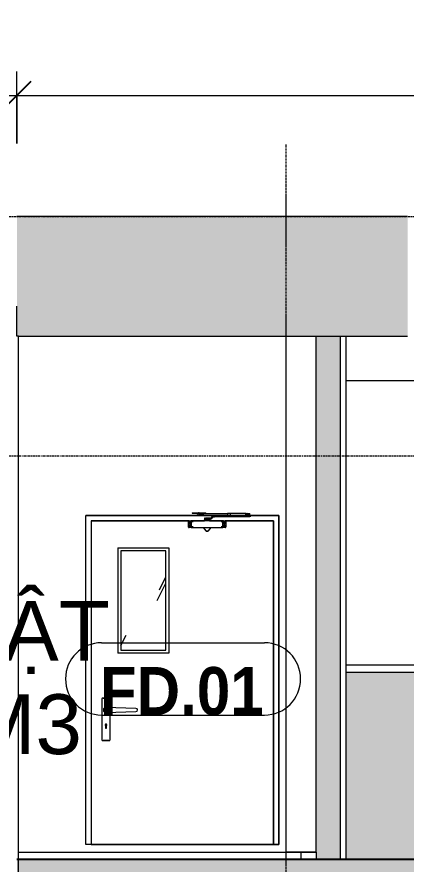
# Model space of a CAD drawing. Header units: millimetres. Extents: x 26124 to 258712, y -8723 to 35400.
# Drawn here: x 116453 to 119053, y 29470 to 35134 of the extents above; entities that cross this region are included whole.
import ezdxf

# ---------------------------------------------------------------- set-up
doc = ezdxf.new("R2010")
doc.units = ezdxf.units.MM
doc.linetypes.add('Centre', pattern=[31.75, 6.35, -4.7625, 15.875, -4.7625])
doc.linetypes.add('Grid Line', pattern=[22.225, 12.7, -3.175, 3.175, -3.175])
for name, color, linetype, lineweight in [('0-1', 7, 'Continuous', 5), ('A-ANNO-DIMS', 211, 'Continuous', 9), ('A-ANNO-DIMS-160', 211, 'Continuous', 9), ('A-AREA-IDEN', 2, 'Continuous', 9), ('A-DOOR', 31, 'Continuous', 9), ('A-DOOR-FRAM', 31, 'Continuous', 9), ('A-DOOR-IDEN', 31, 'Continuous', 9), ('A-FLOR-2', 7, 'Continuous', 9), ('A-FLOR-3', 192, 'Continuous', 25), ('A-FLOR-LEVL-2', 51, 'Centre', 9), ('A-FLOR-PATT-3', 8, 'Continuous', 9), ('A-WALL', 113, 'Continuous', 9), ('A-WALL-PATT-3', 111, 'Continuous', 5), ('A-WALL-PATT-4', 111, 'Continuous', 9), ('I-WALL', 2, 'Continuous', 9), ('I-WALL-3', 2, 'Continuous', 18), ('S-BEAM-3', 7, 'Continuous', 9), ('S-COLS', 52, 'Continuous', 9), ('S-COLS-1', 7, 'Continuous', 9), ('S-GRID-1', 1, 'Grid Line', 9)]:
    doc.layers.add(name, color=color, linetype=linetype, lineweight=lineweight)
doc.styles.add('Arial_1', font='arial.ttf', dxfattribs={"height": 400})
doc.styles.add('Arial_B_1', font='arialbd.ttf', dxfattribs={"width": 0.9, "height": 320})
doc.styles.add('UTM Avo', font='', dxfattribs={"width": 0.9, "height": 400})
doc.styles.get('UTM Avo').set_extended_font_data('UTM Avo')
doc.dimstyles.new('1_Dim_chi_tiet_2_5', dxfattribs={"dimscale": 304.8, "dimtxt": 399.720379, "dimasz": 0.629921, "dimexe": 0.524934, "dimexo": 0.0625, "dimgap": 0.052493, "dimtad": 1, "dimdec": 0, "dimrnd": 5, "dimzin": 0, "dimdsep": 46, "dimtxsty": 'UTM Avo', "dimblk1": 'OBLIQUE', "dimblk2": 'OBLIQUE', "dimsah": 1, "dimcen": 0.09, "dimdle": 0.524934, "dimazin": 0, "dimtfac": 1, "dimtdec": 4, "dimtix": 1, "dimtmove": 0, "dimatfit": 3, "dimfxl": 1.049869, "dimfxlon": 1, "dimtvp": 1, "dimtolj": 1, "dimtzin": 0, "dimarcsym": 2})

# ---------------------------------------------------------------- blocks, each defined once
blk = doc.blocks.new('NCV_TKTC_KET CAU_rvt-1-TKCS_MẶT CẮT 3')
at = {"layer": 'A-FLOR-2'}
for p, q in [((116462.6, 29550), (118452.6, 29550)), ((118452.6, 29550), (118452.6, 29500))]:
    blk.add_line(p, q, dxfattribs=at)
at = {"layer": 'S-BEAM-3'}
for p, q in [((122542.6, 32700), (118652.6, 32700)), ((116462.6, 29550), (118452.6, 29550)), ((118452.6, 29550), (118452.6, 29500))]:
    blk.add_line(p, q, dxfattribs=at)
at = {"layer": 'S-COLS-1'}
for p, q in [((116452.6, 33000), (116452.6, 33200)), ((118652.6, 29500), (118652.6, 33000))]:
    blk.add_line(p, q, dxfattribs=at)
blk = doc.blocks.new('FD_01 - FD_01-1200x2200mm-V53-TKCS_MẶT CẮT 3')
at = {"layer": 'A-DOOR'}
h = blk.add_hatch(dxfattribs=at)
h.set_pattern_fill('FP_9', color=256, style=0, pattern_type=2)
h.set_pattern_definition([(63.435, (82789.9, 14236.3), (-0.002, 1625.6), [567.96, -3066.99]), (63.435, (81164.3, 14236.3), (-0.002, 1625.6), [567.96, -3066.99]), (63.435, (83568.1, 14550.35), (-0.002, 1625.6), [567.96, -3066.99]), (63.435, (81942.5, 14550.35), (-0.002, 1625.6), [567.96, -3066.99]), (63.435, (83450.3, 14439.5), (-0.002, 1625.6), [567.96, -3066.99]), (63.435, (81824.7, 14439.5), (-0.002, 1625.6), [567.96, -3066.99]), (63.435, (83330.26, 15074.4), (-0.002, 1625.6), [276.055, -3358.896]), (63.435, (81704.66, 15074.4), (-0.002, 1625.6), [276.055, -3358.896]), (63.435, (83251.74, 14976.15), (-0.002, 1625.6), [567.96, -3066.99]), (63.435, (81626.14, 14976.15), (-0.002, 1625.6), [567.96, -3066.99]), (63.435, (83265.6, 15046.7), (-0.002, 1625.6), [567.96, -3066.99]), (63.435, (81640, 15046.7), (-0.002, 1625.6), [567.96, -3066.99]), (63.435, (82609.74, 14737.2), (-0.002, 1625.6), [567.96, -3066.99]), (63.435, (80984.14, 14737.2), (-0.002, 1625.6), [567.96, -3066.99]), (63.435, (82623.6, 14820.35), (-0.002, 1625.6), [567.96, -3066.99]), (63.435, (80998, 14820.35), (-0.002, 1625.6), [567.96, -3066.99]), (63.435, (82627.3, 14880.3), (-0.002, 1625.6), [567.96, -3066.99]), (63.435, (81001.7, 14880.3), (-0.002, 1625.6), [567.96, -3066.99])])
h.paths.add_polyline_path([(117447.6, 30900), (117447.6, 31565), (117147.6, 31565), (117147.6, 30900), (117407.6, 30900)])
for p, q in [((117623.7, 31818.5), (117624.2, 31818.5)), ((117623.7, 31818.5), (117623.7, 31815.5)), ((117623.7, 31815.5), (117624.2, 31815.5)), ((117624.2, 31818.5), (117643.4, 31818.5)), ((117624.2, 31815.5), (117643.4, 31815.5)), ((117643.4, 31818.5), (117643.7, 31818.5)), ((117643.4, 31815.5), (117643.7, 31815.5)), ((117643.8, 31818.5), (117649, 31818.5)), ((117643.8, 31815.5), (117649, 31815.5)), ((117649, 31818.5), (117650.1, 31818.5)), ((117649, 31815.5), (117650.1, 31815.5)), ((117650.1, 31818.5), (117666.6, 31818.5)), ((117650.1, 31815.5), (117666.6, 31815.5)), ((117655.7, 31814.5), (117653.7, 31814.5)), ((117653.7, 31814.5), (117655.7, 31814.5)), ((117664.1, 31814.5), (117655.7, 31814.5)), ((117662.2, 31814.5), (117662.2, 31800.5)), ((117662.2, 31800.5), (117663.9, 31800.5)), ((117662.5, 31800.5), (117662.2, 31800.5)), ((117663.5, 31814.5), (117662.5, 31814.5)), ((117662.5, 31814.5), (117674, 31814.5)), ((117674, 31800.5), (117662.5, 31800.5)), ((117662.7, 31820.3), (117662.7, 31818.5)), ((117663.7, 31815.5), (117663.7, 31814.5)), ((117663.7, 31814.5), (117663.8, 31814.5)), ((117668.7, 31818.5), (117666.2, 31818.5)), ((117666.2, 31818.5), (117668.7, 31818.5)), ((117668.7, 31815.5), (117666.2, 31815.5)), ((117666.2, 31815.5), (117668.7, 31815.5)), ((117668.7, 31815.5), (117666.2, 31815.5)), ((117666.2, 31815.5), (117668.7, 31815.5)), ((117666.6, 31818.5), (117670.9, 31818.5)), ((117666.6, 31818.5), (117670.9, 31818.5)), ((117670.9, 31817.5), (117666.6, 31817.5)), ((117666.6, 31815.5), (117670.9, 31815.5)), ((117666.6, 31815.5), (117670.9, 31815.5)), ((117668.7, 31818.5), (117667.2, 31818.5)), ((117667.2, 31818.5), (117668.7, 31818.5)), ((117668.7, 31820.3), (117668.7, 31820.3)), ((117668.7, 31820.3), (117668.7, 31820.3)), ((117668.7, 31818.5), (117671.2, 31818.5)), ((117671.2, 31818.5), (117668.7, 31818.5)), ((117668.7, 31818.5), (117670.3, 31818.5)), ((117670.3, 31818.5), (117668.7, 31818.5)), ((117668.7, 31815.5), (117671.2, 31815.5)), ((117671.2, 31815.5), (117668.7, 31815.5)), ((117668.7, 31815.5), (117671.2, 31815.5)), ((117671.2, 31815.5), (117668.7, 31815.5)), ((117670.9, 31818.5), (117687.4, 31818.5)), ((117670.9, 31815.5), (117687.4, 31815.5)), ((117673.5, 31807.4), (117673.5, 31800.5)), ((117673.5, 31800.5), (117674.2, 31800.5)), ((117673.7, 31814.5), (117673.7, 31815.5)), ((117674, 31814.5), (117679.7, 31814.5)), ((117674, 31814.5), (117674, 31800.5)), ((117679.7, 31800.5), (117674, 31800.5)), ((117860.7, 31812.5), (117674.3, 31812.5)), ((117674.3, 31802.5), (117860.7, 31802.5)), ((117674.7, 31818.5), (117674.7, 31820.3)), ((117675.2, 31800.5), (117675.2, 31814.5)), ((117678.3, 31810.8), (117678.3, 31808.9)), ((117678.3, 31806), (117678.3, 31804.2)), ((117681.7, 31814.5), (117679.7, 31814.5)), ((117680, 31811.5), (117684.7, 31811.5)), ((117683.1, 31811.5), (117680, 31811.5)), ((117680, 31803.5), (117683.1, 31803.5)), ((117684.7, 31803.5), (117680, 31803.5)), ((117683.7, 31814.5), (117681.7, 31814.5)), ((117681.7, 31814.5), (117683.7, 31814.5)), ((117684.3, 31811.5), (117683.1, 31811.5)), ((117683.1, 31803.5), (117684.3, 31803.5)), ((117684.7, 31811.5), (117685.9, 31811.5)), ((117685.9, 31803.5), (117684.7, 31803.5)), ((117685.9, 31811.5), (117692.8, 31811.5)), ((117692.8, 31803.5), (117685.9, 31803.5)), ((117687.4, 31818.5), (117688.5, 31818.5)), ((117687.4, 31815.5), (117688.5, 31815.5)), ((117688.5, 31818.5), (117693.7, 31818.5)), ((117688.5, 31815.5), (117693.7, 31815.5)), ((117692.8, 31803.5), (117692.8, 31811.5)), ((117693.8, 31818.5), (117694.1, 31818.5)), ((117693.8, 31815.5), (117694.1, 31815.5)), ((117694.1, 31818.5), (117713.3, 31818.5)), ((117694.1, 31815.5), (117713.3, 31815.5)), ((117705.9, 31782), (117705.9, 31776)), ((117708.1, 31782), (117705.9, 31782)), ((117705.9, 31782), (117714.4, 31782)), ((117714.4, 31776), (117705.9, 31776)), ((117705.9, 31776), (117708.1, 31776)), ((117713.3, 31818.5), (117713.7, 31818.5)), ((117713.3, 31815.5), (117713.7, 31815.5)), ((117713.3, 31784), (117720.7, 31784)), ((117713.3, 31784), (117713.3, 31782)), ((117713.3, 31776), (117713.3, 31774)), ((117717, 31774), (117713.3, 31774)), ((117713.7, 31815.5), (117713.7, 31818.5)), ((117744.8, 31782), (117714.4, 31782)), ((117714.4, 31782), (117714.4, 31776)), ((117714.4, 31776), (117744.8, 31776)), ((117714.4, 31774), (117714.4, 31772)), ((117714.7, 31774), (117714.4, 31774)), ((117714.4, 31774), (117714.7, 31774)), ((117715.6, 31774), (117714.7, 31774)), ((117714.7, 31774), (117715.6, 31774)), ((117725.7, 31774), (117717, 31774)), ((117717, 31774), (117721, 31774)), ((117720.7, 31774), (117717, 31774)), ((117720.7, 31784), (117730.7, 31784)), ((117720.7, 31784), (117720.7, 31782)), ((117720.7, 31776), (117720.7, 31774)), ((117725.7, 31774), (117720.7, 31774)), ((117721, 31774), (117729.7, 31774)), ((117732.1, 31774), (117725.7, 31774)), ((117730.7, 31774), (117725.7, 31774)), ((117729.7, 31774), (117732.1, 31774)), ((117730.7, 31784), (117733.4, 31784)), ((117730.7, 31784), (117730.7, 31782)), ((117730.7, 31776), (117730.7, 31774)), ((117732.1, 31774), (117730.7, 31774)), ((117732.1, 31774), (117732.4, 31774)), ((117732.4, 31774), (117732.1, 31774)), ((117733.4, 31774), (117732.1, 31774)), ((117732.4, 31772), (117732.4, 31774)), ((117733.4, 31782), (117733.4, 31784)), ((117733.4, 31774), (117733.4, 31776)), ((117755.5, 31792.9), (117749.7, 31784.6)), ((117754.6, 31781.1), (117760.4, 31789.4)), ((117765.3, 31798), (117765.3, 31798)), ((117773.7, 31798), (117765.3, 31798)), ((117765.3, 31792), (117773.7, 31792)), ((117773.7, 31792), (117773.7, 31798)), ((117773.7, 31798), (118009.2, 31798)), ((118009.2, 31792), (117773.7, 31792)), ((117878.1, 31813.5), (117860.7, 31813.5)), ((117860.7, 31801.5), (117878.1, 31801.5)), ((117982.8, 31814.5), (117878.1, 31814.5)), ((117878.1, 31800.5), (117982.8, 31800.5)), ((117983.6, 31814), (117990.5, 31814)), ((117983.6, 31814), (117983.6, 31801)), ((117983.6, 31801.4), (117983.6, 31813.6)), ((117983.6, 31813.6), (117983.6, 31801.4)), ((117990.5, 31801), (117983.6, 31801)), ((117989.9, 31814), (117990.5, 31814)), ((117990.5, 31801), (117989.9, 31801)), ((117990.5, 31814), (117997.6, 31814)), ((117997.6, 31801), (117990.5, 31801)), ((117996.2, 31801), (117996.2, 31798)), ((117997.4, 31801.2), (117997.4, 31798)), ((117997.6, 31814), (118008.2, 31814)), ((117997.6, 31814), (117997.6, 31801)), ((118008.2, 31801), (117997.6, 31801)), ((118006, 31798), (118006, 31801)), ((118007.2, 31798), (118007.2, 31814)), ((118009.2, 31798), (118009.2, 31798)), ((118009.2, 31798), (118009.2, 31792)), ((118009.2, 31792), (118009.2, 31792)), ((118009.7, 31801), (118009.7, 31814)), ((118013.7, 31792), (118013.7, 31798)), ((117602.4, 31765), (116947.6, 31765)), ((116947.6, 31765), (116947.6, 29600)), ((117599.4, 31723), (117599.4, 31762)), ((117602.4, 31765), (117614.6, 31765)), ((117614.6, 31720), (117602.4, 31720)), ((117706.4, 31765), (117614.6, 31765)), ((117614.6, 31765), (117616.6, 31765)), ((117616.6, 31720), (117614.6, 31720)), ((117617, 31765), (117617.4, 31765)), ((117617.4, 31720), (117617, 31720)), ((117829.4, 31765), (117617.4, 31765)), ((117617.4, 31765), (117617.4, 31764.7)), ((117617.4, 31764.7), (117617.4, 31756.1)), ((117629.4, 31759), (117617.4, 31759)), ((117617.4, 31756.1), (117617.4, 31754.3)), ((117617.4, 31754.3), (117617.4, 31730.7)), ((117617.4, 31730.7), (117617.4, 31728.9)), ((117617.4, 31728.9), (117617.4, 31720.3)), ((117617.4, 31726), (117629.4, 31726)), ((117617.4, 31720.3), (117617.4, 31720)), ((117617.4, 31720), (117829.4, 31720)), ((117703.8, 31772), (117703.8, 31765)), ((117706.4, 31772), (117703.8, 31772)), ((117703.8, 31772), (117704.5, 31772)), ((117704.5, 31765), (117703.8, 31765)), ((117703.8, 31765), (117706.4, 31765)), ((117703.9, 31720), (117703.9, 31712.4)), ((117704.5, 31772), (117742.9, 31772)), ((117742.9, 31765), (117704.5, 31765)), ((117704.5, 31720), (117723.4, 31720)), ((117723.4, 31720), (117742.2, 31720)), ((117742.3, 31772), (117740.3, 31772)), ((117832.1, 31765), (117740.3, 31765)), ((117740.3, 31765), (117742.3, 31765)), ((117742.9, 31772), (117742.3, 31772)), ((117742.3, 31765), (117742.9, 31765)), ((117742.9, 31765), (117742.9, 31772)), ((117742.9, 31712.4), (117742.9, 31720)), ((117829.4, 31759), (117817.4, 31759)), ((117817.4, 31726), (117829.4, 31726)), ((117829.4, 31765), (117829.7, 31765)), ((117829.4, 31764.7), (117829.4, 31765)), ((117829.4, 31756.1), (117829.4, 31764.7)), ((117829.4, 31754.3), (117829.4, 31756.1)), ((117829.4, 31730.7), (117829.4, 31754.3)), ((117829.4, 31728.9), (117829.4, 31730.7)), ((117829.4, 31720.3), (117829.4, 31728.9)), ((117829.4, 31720), (117829.4, 31720.3)), ((117829.7, 31720), (117829.4, 31720)), ((117830.2, 31765), (117832.1, 31765)), ((117832.1, 31720), (117830.2, 31720)), ((117832.1, 31765), (117844.4, 31765)), ((117844.4, 31720), (117832.1, 31720)), ((118167.6, 31765), (117844.4, 31765)), ((117847.4, 31762), (117847.4, 31723)), ((118167.6, 29600), (118167.6, 31765)), ((117704.1, 31711.7), (117717.1, 31696.3)), ((117723.4, 31696), (117723.4, 31696)), ((117723.4, 31696), (117723.4, 31696)), ((117729.6, 31696.3), (117742.6, 31711.7)), ((117127.6, 31585), (117467.6, 31585)), ((117127.6, 31585), (117127.6, 30880)), ((117147.6, 31565), (117147.6, 30900)), ((117447.6, 31565), (117147.6, 31565)), ((117447.6, 30900), (117447.6, 31565)), ((117467.6, 31585), (117467.6, 30880)), ((117467.6, 30880), (117127.6, 30880)), ((117147.6, 30900), (117447.6, 30900)), ((117020.1, 30572.5), (117020.1, 30302.5)), ((117067.6, 30580), (117027.6, 30580)), ((117027.6, 30580), (117067.6, 30580)), ((117075.1, 30516.5), (117075.1, 30572.5)), ((117247.9, 30510), (117047.6, 30517.5)), ((117047.6, 30482.5), (117247.9, 30490)), ((117075.1, 30302.5), (117075.1, 30483.5)), ((117044.1, 30395.1), (117044.1, 30381.2)), ((117046.9, 30397), (117046.9, 30403)), ((117048.3, 30403), (117048.3, 30397)), ((117051.1, 30381.2), (117051.1, 30395.1)), ((117027.6, 30295), (117067.5, 30295)), ((117067.5, 30295), (117027.6, 30295)), ((116947.6, 29600), (118167.6, 29600))]:
    blk.add_line(p, q, dxfattribs=at)
at = {"layer": 'A-DOOR', "flags": 128}
for points in [[(117692.8, 31811.5), (117693.8, 31811), (117694.6, 31810.4), (117695.2, 31809.7), (117695.7, 31809), (117696, 31808.3), (117696.1, 31807.5)], [(117696.1, 31807.5), (117696, 31806.7), (117695.7, 31806), (117695.2, 31805.3), (117694.6, 31804.6), (117693.8, 31804), (117692.8, 31803.5)], [(117693.5, 31807.5), (117693.4, 31808.3), (117693.2, 31809), (117692.9, 31809.7)], [(117692.9, 31805.3), (117693.2, 31806), (117693.4, 31806.7), (117693.5, 31807.5)], [(117602.4, 31765), (117601.7, 31764.9), (117601.1, 31764.7), (117600.5, 31764.3), (117600, 31763.9), (117599.7, 31763.3), (117599.4, 31762.7), (117599.4, 31762)], [(117599.4, 31723), (117599.4, 31722.3), (117599.7, 31721.7), (117600, 31721.1), (117600.5, 31720.7), (117601.1, 31720.3), (117601.7, 31720.1), (117602.4, 31720)], [(117847.4, 31762), (117847.3, 31762.7), (117847.1, 31763.3), (117846.7, 31763.9), (117846.2, 31764.3), (117845.7, 31764.7), (117845, 31764.9), (117844.4, 31765)], [(117844.4, 31720), (117845, 31720.1), (117845.7, 31720.3), (117846.2, 31720.7), (117846.7, 31721.1), (117847.1, 31721.7), (117847.3, 31722.3), (117847.4, 31723)], [(117704.1, 31711.7), (117704.1, 31711.7), (117704.1, 31711.8), (117704.1, 31711.8), (117704, 31711.8), (117704, 31711.9), (117704, 31711.9), (117704, 31712), (117704, 31712), (117703.9, 31712), (117703.9, 31712.1), (117703.9, 31712.1), (117703.9, 31712.2), (117703.9, 31712.2), (117703.9, 31712.3), (117703.9, 31712.3), (117703.9, 31712.3), (117703.9, 31712.4), (117703.9, 31712.4)], [(117717.8, 31696), (117717.8, 31696), (117717.7, 31696), (117717.7, 31696), (117717.7, 31696), (117717.6, 31696), (117717.6, 31696), (117717.5, 31696), (117717.5, 31696), (117717.5, 31696.1), (117717.4, 31696.1), (117717.4, 31696.1), (117717.4, 31696.1), (117717.3, 31696.1), (117717.3, 31696.1), (117717.3, 31696.2), (117717.3, 31696.2), (117717.2, 31696.2), (117717.2, 31696.2), (117717.2, 31696.3), (117717.1, 31696.3), (117717.1, 31696.3), (117717.1, 31696.3)], [(117723.4, 31696), (117723.2, 31696), (117722.9, 31696), (117722.7, 31696), (117722.5, 31696), (117722.3, 31696), (117722, 31696), (117721.8, 31696), (117721.6, 31696), (117721.4, 31696), (117721.2, 31696), (117721, 31696), (117720.8, 31696), (117720.6, 31696), (117720.4, 31696), (117720.2, 31696), (117720, 31696), (117719.9, 31696), (117719.7, 31696), (117719.5, 31696), (117719.4, 31696), (117719.2, 31696), (117719.1, 31696), (117718.9, 31696), (117718.8, 31696), (117718.7, 31696), (117718.6, 31696), (117718.5, 31696), (117718.4, 31696), (117718.3, 31696), (117718.2, 31696), (117718.1, 31696), (117718, 31696), (117718, 31696), (117717.9, 31696), (117717.9, 31696), (117717.8, 31696), (117717.8, 31696), (117717.8, 31696), (117717.8, 31696)], [(117717.8, 31696), (117717.8, 31696), (117717.8, 31696), (117717.8, 31696), (117717.9, 31696), (117717.9, 31696), (117718, 31696), (117718, 31696), (117718.1, 31696), (117718.2, 31696), (117718.2, 31696), (117718.3, 31696), (117718.4, 31696), (117718.5, 31696), (117718.7, 31696), (117718.8, 31696), (117718.9, 31696), (117719, 31696), (117719.2, 31696), (117719.3, 31696), (117719.5, 31696), (117719.7, 31696), (117719.8, 31696), (117720, 31696), (117720.2, 31696), (117720.4, 31696), (117720.6, 31696), (117720.7, 31696), (117720.9, 31696), (117721.1, 31696), (117721.4, 31696), (117721.6, 31696), (117721.8, 31696), (117722, 31696), (117722.2, 31696), (117722.4, 31696), (117722.6, 31696), (117722.9, 31696), (117723.1, 31696), (117723.3, 31696), (117723.4, 31696)], [(117723.4, 31696), (117723.6, 31696), (117723.8, 31696), (117724, 31696), (117724.3, 31696), (117724.5, 31696), (117724.7, 31696), (117724.9, 31696), (117725.1, 31696), (117725.3, 31696), (117725.5, 31696), (117725.7, 31696), (117725.9, 31696), (117726.1, 31696), (117726.3, 31696), (117726.5, 31696), (117726.7, 31696), (117726.9, 31696), (117727, 31696), (117727.2, 31696), (117727.4, 31696), (117727.5, 31696), (117727.7, 31696), (117727.8, 31696), (117727.9, 31696), (117728.1, 31696), (117728.2, 31696), (117728.3, 31696), (117728.4, 31696), (117728.5, 31696), (117728.6, 31696), (117728.6, 31696), (117728.7, 31696), (117728.8, 31696), (117728.8, 31696), (117728.9, 31696), (117728.9, 31696), (117728.9, 31696), (117728.9, 31696), (117728.9, 31696)], [(117728.9, 31696), (117728.9, 31696), (117728.9, 31696), (117728.9, 31696), (117728.9, 31696), (117728.8, 31696), (117728.8, 31696), (117728.7, 31696), (117728.7, 31696), (117728.6, 31696), (117728.5, 31696), (117728.4, 31696), (117728.3, 31696), (117728.2, 31696), (117728.1, 31696), (117728, 31696), (117727.8, 31696), (117727.7, 31696), (117727.6, 31696), (117727.4, 31696), (117727.3, 31696), (117727.1, 31696), (117726.9, 31696), (117726.8, 31696), (117726.6, 31696), (117726.4, 31696), (117726.2, 31696), (117726, 31696), (117725.8, 31696), (117725.6, 31696), (117725.4, 31696), (117725.2, 31696), (117725, 31696), (117724.8, 31696), (117724.5, 31696), (117724.3, 31696), (117724.1, 31696), (117723.9, 31696), (117723.7, 31696), (117723.4, 31696), (117723.4, 31696)], [(117729.6, 31696.3), (117729.6, 31696.3), (117729.6, 31696.3), (117729.6, 31696.2), (117729.5, 31696.2), (117729.5, 31696.2), (117729.5, 31696.2), (117729.5, 31696.2), (117729.4, 31696.1), (117729.4, 31696.1), (117729.4, 31696.1), (117729.3, 31696.1), (117729.3, 31696.1), (117729.3, 31696.1), (117729.2, 31696), (117729.2, 31696), (117729.2, 31696), (117729.1, 31696), (117729.1, 31696), (117729, 31696), (117729, 31696), (117729, 31696), (117728.9, 31696)], [(117742.9, 31712.4), (117742.9, 31712.4), (117742.9, 31712.3), (117742.9, 31712.3), (117742.9, 31712.2), (117742.9, 31712.2), (117742.8, 31712.1), (117742.8, 31712.1), (117742.8, 31712.1), (117742.8, 31712), (117742.8, 31712), (117742.8, 31711.9), (117742.7, 31711.9), (117742.7, 31711.9), (117742.7, 31711.8), (117742.7, 31711.8), (117742.7, 31711.7), (117742.6, 31711.7), (117742.6, 31711.7)], [(117027.6, 30580), (117027.3, 30580), (117027, 30580), (117026.7, 30579.9), (117026.4, 30579.9), (117026.1, 30579.9), (117025.8, 30579.8), (117025.5, 30579.7), (117025.2, 30579.6), (117024.9, 30579.5), (117024.6, 30579.4), (117024.4, 30579.3), (117024.1, 30579.2), (117023.8, 30579), (117023.6, 30578.9), (117023.3, 30578.7), (117023.1, 30578.5), (117022.8, 30578.3), (117022.6, 30578.1), (117022.4, 30577.9), (117022.2, 30577.7), (117022, 30577.5), (117021.8, 30577.3), (117021.6, 30577), (117021.4, 30576.8), (117021.3, 30576.6), (117021.1, 30576.3), (117020.9, 30576), (117020.8, 30575.8), (117020.7, 30575.5), (117020.6, 30575.2), (117020.5, 30574.9), (117020.4, 30574.7), (117020.3, 30574.4), (117020.2, 30574.1), (117020.2, 30573.8), (117020.1, 30573.5), (117020.1, 30573.2), (117020.1, 30572.9), (117020.1, 30572.6), (117020.1, 30572.5)], [(117075.1, 30572.5), (117075.1, 30572.8), (117075, 30573.1), (117075, 30573.4), (117075, 30573.7), (117074.9, 30574), (117074.8, 30574.3), (117074.8, 30574.6), (117074.7, 30574.9), (117074.6, 30575.1), (117074.5, 30575.4), (117074.3, 30575.7), (117074.2, 30576), (117074.1, 30576.2), (117073.9, 30576.5), (117073.8, 30576.7), (117073.6, 30577), (117073.4, 30577.2), (117073.2, 30577.4), (117073, 30577.7), (117072.8, 30577.9), (117072.6, 30578.1), (117072.3, 30578.3), (117072.1, 30578.5), (117071.9, 30578.6), (117071.6, 30578.8), (117071.4, 30579), (117071.1, 30579.1), (117070.8, 30579.3), (117070.6, 30579.4), (117070.3, 30579.5), (117070, 30579.6), (117069.7, 30579.7), (117069.4, 30579.8), (117069.1, 30579.8), (117068.8, 30579.9), (117068.5, 30579.9), (117068.2, 30580), (117067.9, 30580), (117067.6, 30580), (117067.6, 30580)], [(117020.1, 30302.5), (117020.1, 30302.2), (117020.1, 30301.9), (117020.1, 30301.6), (117020.2, 30301.3), (117020.2, 30301), (117020.3, 30300.7), (117020.4, 30300.4), (117020.4, 30300.1), (117020.5, 30299.9), (117020.7, 30299.6), (117020.8, 30299.3), (117020.9, 30299), (117021.1, 30298.8), (117021.2, 30298.5), (117021.4, 30298.3), (117021.5, 30298), (117021.7, 30297.8), (117021.9, 30297.6), (117022.1, 30297.3), (117022.3, 30297.1), (117022.6, 30296.9), (117022.8, 30296.7), (117023, 30296.5), (117023.3, 30296.4), (117023.5, 30296.2), (117023.8, 30296), (117024, 30295.9), (117024.3, 30295.7), (117024.6, 30295.6), (117024.8, 30295.5), (117025.1, 30295.4), (117025.4, 30295.3), (117025.7, 30295.2), (117026, 30295.2), (117026.3, 30295.1), (117026.6, 30295.1), (117026.9, 30295), (117027.2, 30295), (117027.5, 30295), (117027.6, 30295)], [(117067.5, 30295), (117067.8, 30295), (117068.1, 30295), (117068.4, 30295.1), (117068.7, 30295.1), (117069, 30295.1), (117069.3, 30295.2), (117069.6, 30295.3), (117069.9, 30295.4), (117070.2, 30295.5), (117070.5, 30295.6), (117070.7, 30295.7), (117071, 30295.8), (117071.3, 30296), (117071.5, 30296.1), (117071.8, 30296.3), (117072, 30296.5), (117072.3, 30296.7), (117072.5, 30296.9), (117072.7, 30297.1), (117072.9, 30297.3), (117073.1, 30297.5), (117073.3, 30297.7), (117073.5, 30298), (117073.7, 30298.2), (117073.9, 30298.5), (117074, 30298.7), (117074.2, 30299), (117074.3, 30299.2), (117074.4, 30299.5), (117074.6, 30299.8), (117074.7, 30300.1), (117074.7, 30300.4), (117074.8, 30300.7), (117074.9, 30300.9), (117075, 30301.2), (117075, 30301.5), (117075, 30301.8), (117075.1, 30302.1), (117075.1, 30302.4), (117075.1, 30302.5)]]:
    blk.add_lwpolyline(points, dxfattribs=at)
at = {"layer": 'A-DOOR'}
for centre, radius, start, end in [((117608.4, 31752), 3.5, 0, 180), ((117608.4, 31752), 3.5, 180, 0), ((117608.4, 31733), 3.5, 0, 180), ((117608.4, 31733), 3.5, 180, 0), ((117838.4, 31752), 3.5, 0, 180), ((117838.4, 31752), 3.5, 180, 0), ((117838.4, 31733), 3.5, 0, 180), ((117838.4, 31733), 3.5, 180, 0), ((117027.6, 30572.5), 7.5, 150, 180), ((117027.6, 30572.5), 7.5, 90, 120), ((117067.6, 30572.5), 7.5, 60, 90), ((117067.6, 30572.5), 7.5, 0, 30), ((117047.6, 30500), 17.5, 90, 180), ((117047.6, 30500), 17.5, 180, 270), ((117247.6, 30500), 10, 0, 87.8544), ((117247.6, 30500), 10, 272.1456, 0), ((117047.6, 30400), 6, 305.6853, 234.3147), ((117047.6, 30381.2), 3.5, 180, 0), ((117047.6, 30403), 0.7, 0, 180), ((117047.6, 30403), 0.7, 0, 180), ((117047.6, 30397), 0.7, 180, 0), ((117047.6, 30397), 0.7, 180, 0), ((117027.6, 30302.5), 7.5, 180, 210), ((117067.5, 30302.5), 7.52, 330, 0), ((117027.6, 30302.5), 7.5, 240, 270), ((117067.5, 30302.5), 7.52, 270, 300)]:
    blk.add_arc(centre, radius, start, end, dxfattribs=at)
for centre, major_axis, ratio, start_param, end_param in [((117674.3, 31807.5), (0, 5), 0.259156, 2.356194, 2.879793), ((117679.3, 31807.5), (0, 2.5), 0.965835, 0.261799, 0.523599), ((117679.3, 31807.5), (0, 2.5), 0.965835, 2.617994, 2.879793), ((117679.8, 31807.5), (0, 2.5), 0.965835, 0.261799, 0.523599), ((117679.8, 31807.5), (0, 2.5), 0.965835, 0.261799, 0.523599), ((117679.8, 31807.5), (0, 2.5), 0.965835, 2.617994, 2.879793), ((117679.8, 31807.5), (0, 2.5), 0.965835, 2.617994, 2.879793), ((117677.5, 31807.5), (0, 5), 0.259156, 4.942493, 5.172597), ((117677.5, 31807.5), (0, 5), 0.259156, 4.252181, 4.482285), ((117681.4, 31807.5), (0, 2.5), 0.965835, 0.785398, 1.047198), ((117681.4, 31807.5), (0, 2.5), 0.965835, 0.785398, 1.047198), ((117681.4, 31807.5), (0, 2.5), 0.965835, 2.094395, 2.356194), ((117681.4, 31807.5), (0, 2.5), 0.965835, 2.094395, 2.356194), ((117681.9, 31807.5), (0, 2.5), 0.965835, 4.712389, 7.853982), ((117681.9, 31807.5), (0, 2.5), 0.965835, 1.570796, 4.712389), ((117679.7, 31807.5), (0, 7), 0.965835, 4.712389, 6.283185), ((117679.7, 31807.5), (0, 7), 0.965835, 3.141593, 4.712389), ((117681.4, 31807.5), (0, 2.5), 0.965835, 4.712389, 6.806784), ((117681.4, 31807.5), (0, 2.5), 0.965835, 4.712389, 6.806784), ((117681.4, 31807.5), (0, 2.5), 0.965835, 2.617994, 4.712389), ((117681.4, 31807.5), (0, 2.5), 0.965835, 2.617994, 4.712389), ((117677.1, 31807.5), (0, 7), 0.965835, 4.712389, 5.759587), ((117679.8, 31807.5), (0, 2.5), 0.965835, 4.712389, 6.021386), ((117679.8, 31807.5), (0, 2.5), 0.965835, 4.712389, 6.021386), ((117679.8, 31807.5), (0, 2.5), 0.965835, 3.403392, 4.712389), ((117677.1, 31807.5), (0, 7), 0.965835, 3.665191, 4.712389), ((117679.8, 31807.5), (0, 2.5), 0.965835, 3.403392, 4.712389), ((117679.3, 31807.5), (0, 2.5), 0.965835, 4.712389, 5.759587), ((117679.3, 31807.5), (0, 2.5), 0.965835, 3.665191, 4.712389), ((117679.1, 31807.5), (0, 7), 0.965835, 4.712389, 6.021386), ((117679.1, 31807.5), (0, 7), 0.965835, 3.403392, 4.712389), ((117677.6, 31807.5), (0, 7), 0.965835, 4.974188, 5.759587), ((117677.6, 31807.5), (0, 7), 0.965835, 3.665191, 4.45059), ((117744.8, 31788), (0, 6), 1, 3.141593, 4.101524), ((117744.8, 31788), (0, 12), 1, 3.141593, 4.101524), ((117765.3, 31786), (0, 12), 1, 0, 0.959931), ((117765.3, 31786), (0, 6), 1, 0, 0.959931), ((117860.7, 31807.5), (0, 6), 0.259156, 4.712389, 6.806784), ((117860.7, 31807.5), (0, 6), 0.259156, 2.617994, 4.712389), ((117860.7, 31807.5), (0, 5), 0.259156, 4.712389, 6.283185), ((117860.7, 31807.5), (0, 5), 0.259156, 3.141593, 4.712389), ((117878.1, 31807.5), (0, 7), 0.259156, 4.712389, 7.068583), ((117878.1, 31807.5), (0, 7), 0.259156, 2.356194, 4.712389), ((117878.1, 31807.5), (0, 6), 0.259156, 4.712389, 6.806784), ((117878.1, 31807.5), (0, 6), 0.259156, 2.617994, 4.712389), ((117982.8, 31807.5), (0, 7), 0.259156, 5.776005, 6.283185), ((117982.8, 31807.5), (0, 7), 0.259156, 3.141593, 3.648773), ((117991.8, 31807.5), (0, 6.79), 0.965835, 0.291061, 1.570796), ((117991.8, 31807.5), (0, 6.79), 0.965835, 1.570796, 2.850532), ((117992.3, 31807.5), (0, 6.79), 0.965835, 0.291061, 1.570796), ((117992.3, 31807.5), (0, 6.79), 0.965835, 1.570796, 2.850532), ((117989.3, 31807.5), (0, 2.5), 0.965835, 4.712389, 7.068583), ((117988.8, 31807.5), (0, 2.5), 0.965835, 6.021386, 6.806784), ((117989.3, 31807.5), (0, 2.5), 0.965835, 2.356194, 4.712389), ((117988.8, 31807.5), (0, 2.5), 0.965835, 2.617994, 3.403392), ((117989.4, 31807.5), (0, 2.5), 0.965835, 4.712389, 7.068583), ((117989.4, 31807.5), (0, 2.5), 0.965835, 2.356194, 4.712389), ((117991.2, 31807.5), (0, 2.5), 0.965835, 6.021386, 7.853982), ((117991.1, 31807.5), (0, 2.5), 0.965835, 6.021386, 7.853982), ((117991.2, 31807.5), (0, 2.5), 0.965835, 1.570796, 3.403392), ((117991.1, 31807.5), (0, 2.5), 0.965835, 1.570796, 3.403392), ((117991.7, 31807.5), (0, 2.5), 0.965835, 4.712389, 7.853982), ((117991.7, 31807.5), (0, 2.5), 0.965835, 1.570796, 4.712389), ((117988.8, 31807.5), (0, 2.5), 0.965835, 4.712389, 5.759587), ((117988.8, 31807.5), (0, 2.5), 0.965835, 3.665191, 4.712389), ((117991.1, 31807.5), (0, 2.5), 0.965835, 4.712389, 5.759587), ((117991.1, 31807.5), (0, 2.5), 0.965835, 3.665191, 4.712389), ((117991.2, 31807.5), (0, 2.5), 0.965835, 4.712389, 5.759587), ((117991.2, 31807.5), (0, 2.5), 0.965835, 3.665191, 4.712389)]:
    blk.add_ellipse(centre, major_axis=major_axis, ratio=ratio, start_param=start_param, end_param=end_param, dxfattribs=at)
for points, knots in [([(117982.5, 31807.5), (117982.5, 31807.8), (117982.6, 31808.2), (117982.6, 31808.7), (117982.6, 31809), (117982.7, 31809.4), (117982.8, 31809.8), (117982.8, 31810), (117982.9, 31810.3), (117982.9, 31810.4), (117983, 31810.6), (117983, 31810.8), (117983.1, 31811.1), (117983.2, 31811.3), (117983.2, 31811.5), (117983.3, 31811.7), (117983.3, 31811.8), (117983.4, 31812), (117983.4, 31812.3), (117983.5, 31812.5), (117983.6, 31812.8), (117983.6, 31813.2), (117983.6, 31813.5), (117983.6, 31813.6)], [0, 0, 0, 0, 0.1, 0.15, 0.2, 0.25, 0.3, 0.35, 0.375, 0.4, 0.425, 0.45, 0.5, 0.55, 0.575, 0.6, 0.625, 0.65, 0.7, 0.75, 0.8, 0.9, 1, 1, 1, 1]), ([(117983.6, 31801.4), (117983.6, 31801.5), (117983.6, 31801.8), (117983.6, 31802.2), (117983.5, 31802.5), (117983.4, 31802.7), (117983.4, 31803), (117983.3, 31803.2), (117983.3, 31803.3), (117983.2, 31803.5), (117983.2, 31803.7), (117983.1, 31803.9), (117983, 31804.2), (117983, 31804.4), (117982.9, 31804.6), (117982.9, 31804.7), (117982.8, 31805), (117982.8, 31805.2), (117982.7, 31805.6), (117982.6, 31806), (117982.6, 31806.3), (117982.6, 31806.8), (117982.5, 31807.2), (117982.5, 31807.5)], [0, 0, 0, 0, 0.1, 0.2, 0.25, 0.3, 0.35, 0.375, 0.4, 0.425, 0.45, 0.5, 0.55, 0.575, 0.6, 0.625, 0.65, 0.7, 0.75, 0.8, 0.85, 0.9, 1, 1, 1, 1]), ([(117602, 31752), (117602, 31753.2), (117602.5, 31755), (117604, 31756.9), (117605.5, 31757.9), (117607.2, 31758.5), (117609, 31758.7), (117610.7, 31758.4), (117612.4, 31757.6), (117613.7, 31756.4), (117614.4, 31755.4), (117614.6, 31754.9)], [0, 0, 0, 0, 0.2, 0.3, 0.4, 0.5, 0.6, 0.7, 0.8, 0.9, 1, 1, 1, 1]), ([(117614.6, 31749.1), (117614.1, 31748), (117612.9, 31746.7), (117610.7, 31745.6), (117609, 31745.3), (117607.2, 31745.5), (117605.5, 31746.1), (117604, 31747.1), (117602.9, 31748.5), (117602.2, 31750.2), (117602, 31751.4), (117602, 31752)], [0, 0, 0, 0, 0.2, 0.3, 0.4, 0.5, 0.6, 0.7, 0.8, 0.9, 1, 1, 1, 1]), ([(117602, 31733), (117602, 31734.2), (117602.5, 31736), (117604, 31737.9), (117605.5, 31738.9), (117607.2, 31739.5), (117609, 31739.7), (117610.7, 31739.4), (117612.4, 31738.6), (117613.7, 31737.4), (117614.4, 31736.4), (117614.6, 31735.9)], [0, 0, 0, 0, 0.2, 0.3, 0.4, 0.5, 0.6, 0.7, 0.8, 0.9, 1, 1, 1, 1]), ([(117614.6, 31730.1), (117614.1, 31729), (117612.9, 31727.7), (117610.7, 31726.6), (117609, 31726.3), (117607.2, 31726.5), (117605.5, 31727.1), (117604, 31728.1), (117602.9, 31729.5), (117602.2, 31731.2), (117602, 31732.4), (117602, 31733)], [0, 0, 0, 0, 0.2, 0.3, 0.4, 0.5, 0.6, 0.7, 0.8, 0.9, 1, 1, 1, 1]), ([(117832.1, 31754.9), (117832.6, 31756), (117833.8, 31757.3), (117836, 31758.4), (117837.8, 31758.7), (117839.6, 31758.5), (117841.3, 31757.9), (117842.7, 31756.9), (117843.9, 31755.5), (117844.6, 31753.8), (117844.7, 31752.6), (117844.7, 31752)], [0, 0, 0, 0, 0.2, 0.3, 0.4, 0.5, 0.6, 0.7, 0.8, 0.9, 1, 1, 1, 1]), ([(117844.7, 31752), (117844.7, 31750.8), (117844.2, 31749), (117842.7, 31747.1), (117841.3, 31746.1), (117839.6, 31745.5), (117837.8, 31745.3), (117836, 31745.6), (117834.4, 31746.4), (117833, 31747.6), (117832.4, 31748.6), (117832.1, 31749.1)], [0, 0, 0, 0, 0.2, 0.3, 0.4, 0.5, 0.6, 0.7, 0.8, 0.9, 1, 1, 1, 1]), ([(117832.1, 31735.9), (117832.6, 31737), (117833.8, 31738.3), (117836, 31739.4), (117837.8, 31739.7), (117839.6, 31739.5), (117841.3, 31738.9), (117842.7, 31737.9), (117843.9, 31736.5), (117844.6, 31734.8), (117844.7, 31733.6), (117844.7, 31733)], [0, 0, 0, 0, 0.2, 0.3, 0.4, 0.5, 0.6, 0.7, 0.8, 0.9, 1, 1, 1, 1]), ([(117844.7, 31733), (117844.7, 31731.8), (117844.2, 31730), (117842.7, 31728.1), (117841.3, 31727.1), (117839.6, 31726.5), (117837.8, 31726.3), (117836, 31726.6), (117834.4, 31727.4), (117833, 31728.6), (117832.4, 31729.6), (117832.1, 31730.1)], [0, 0, 0, 0, 0.2, 0.3, 0.4, 0.5, 0.6, 0.7, 0.8, 0.9, 1, 1, 1, 1])]:
    blk.add_open_spline(points, degree=3, knots=knots, dxfattribs=at)
for points in [[(117614.6, 31754.9), (117614.9, 31754.4), (117615.2, 31753.5), (117615.3, 31752.5), (117615.3, 31752)], [(117615.3, 31752), (117615.3, 31751.5), (117615.2, 31750.5), (117614.9, 31749.6), (117614.6, 31749.1)], [(117614.6, 31735.9), (117614.9, 31735.4), (117615.2, 31734.5), (117615.3, 31733.5), (117615.3, 31733)], [(117615.3, 31733), (117615.3, 31732.5), (117615.2, 31731.5), (117614.9, 31730.6), (117614.6, 31730.1)], [(117831.4, 31752), (117831.4, 31752.5), (117831.5, 31753.5), (117831.9, 31754.4), (117832.1, 31754.9)], [(117832.1, 31749.1), (117831.9, 31749.6), (117831.5, 31750.5), (117831.4, 31751.5), (117831.4, 31752)], [(117831.4, 31733), (117831.4, 31733.5), (117831.5, 31734.5), (117831.9, 31735.4), (117832.1, 31735.9)], [(117832.1, 31730.1), (117831.9, 31730.6), (117831.5, 31731.5), (117831.4, 31732.5), (117831.4, 31733)]]:
    blk.add_open_spline(points, degree=3, dxfattribs=at)
at = {"layer": 'A-DOOR-FRAM'}
for p, q in [((117998, 31800), (116912.6, 31800)), ((116912.6, 29600), (116912.6, 31800)), ((118202.6, 31800), (118006.4, 31800)), ((118202.6, 29600), (118202.6, 31800)), ((116947.6, 31765), (116947.6, 29600)), ((116947.6, 31765), (117602.4, 31765)), ((117614.6, 31765), (117706.4, 31765)), ((117740.3, 31765), (117832.1, 31765)), ((117844.4, 31765), (118167.6, 31765)), ((118167.6, 31765), (118167.6, 29600)), ((116947.6, 29600), (116912.6, 29600)), ((118167.6, 29600), (118202.6, 29600))]:
    blk.add_line(p, q, dxfattribs=at)
blk = doc.blocks.new('DIMBLOCK73-TKCS_MẶT CẮT 3')
at = {"layer": 'A-ANNO-DIMS-160'}
for p, q in [((112052.6, 34288.1), (112052.6, 34768.1)), ((116452.6, 34288.1), (116452.6, 34768.1)), ((112052.6, 34608.1), (116452.6, 34608.1)), ((112052.6, 34608.1), (112052.6, 34288.1)), ((116452.6, 34608.1), (116452.6, 34288.1))]:
    blk.add_line(p, q, dxfattribs=at)
at = {"layer": 'A-ANNO-DIMS-160', "lineweight": 25}
for p, q in [((112052.6, 34608.1), (112148.6, 34704.1)), ((116452.6, 34608.1), (116548.6, 34704.1)), ((112052.6, 34608.1), (111956.6, 34512.1)), ((116452.6, 34608.1), (116356.6, 34512.1))]:
    blk.add_line(p, q, dxfattribs=at)
at = {"layer": 'A-ANNO-DIMS-160', "color": 0, "insert": (113704.8, 35127.7), "char_height": 400, "width": 1314.636, "attachment_point": 1, "line_spacing_factor": 1.110334, "style": 'UTM Avo'}
blk.add_mtext('4400', dxfattribs=at)
blk = doc.blocks.new('_Oblique')
at = {"color": 0, "linetype": 'ByBlock', "lineweight": -2}
blk.add_line((-0.5, -0.5), (0.5, 0.5), dxfattribs=at)
blk = doc.blocks.new('DIMBLOCK74-TKCS_MẶT CẮT 3')
at = {"layer": 'A-ANNO-DIMS-160'}
for p, q in [((116452.6, 34288.1), (116452.6, 34768.1)), ((127252.6, 34288.1), (127252.6, 34768.1)), ((116452.6, 34608.1), (127412.6, 34608.1)), ((116452.6, 34608.1), (116452.6, 34288.1)), ((127252.6, 34608.1), (127252.6, 34288.1))]:
    blk.add_line(p, q, dxfattribs=at)
at = {"layer": 'A-ANNO-DIMS-160', "lineweight": 25}
for p, q in [((116452.6, 34608.1), (116548.6, 34704.1)), ((127252.6, 34608.1), (127348.6, 34704.1)), ((116452.6, 34608.1), (116356.6, 34512.1)), ((127252.6, 34608.1), (127156.6, 34512.1))]:
    blk.add_line(p, q, dxfattribs=at)
at = {"layer": 'A-ANNO-DIMS-160', "color": 0, "insert": (121167.9, 35127.7), "char_height": 400, "width": 1643.295, "attachment_point": 1, "line_spacing_factor": 1.110334, "style": 'UTM Avo'}
blk.add_mtext('10800', dxfattribs=at)
blk = doc.blocks.new('STN_Door Tag - STN_Door Tag-1788670-TKCS_MẶT CẮT 3')
at = {"layer": 'A-DOOR-IDEN'}
for p, q in [((47163.5, 10529.1), (48251.6, 10529.1)), ((47163.5, 10046.1), (48251.6, 10046.1))]:
    blk.add_line(p, q, dxfattribs=at)
for centre, start, end in [((47163.5, 10287.6), 90, 270), ((48251.6, 10287.6), 270, 90)]:
    blk.add_arc(centre, 241.5, start, end, dxfattribs=at)

msp = doc.modelspace()

# ---------------------------------------------------------------- hatches: boundary and pattern name
at = {"layer": 'A-FLOR-PATT-3'}
h = msp.add_hatch(dxfattribs=at)
h.set_pattern_fill('FP_2', color=256, style=0, pattern_type=2)
h.set_pattern_definition([(0, (80880.3, 14125), (650.24, 162.56), [53.645, -434.035, 53.645, -434.035, -2600.96]), (0, (80880.3, 14125), (650.24, 162.56), [-975.36, 53.645, -921.715, 53.645, -434.035, -1137.92]), (0, (80880.3, 14125), (650.24, 162.56), [-2438.4, 53.645, -271.475, 53.645, -759.155]), (120, (81124.14, 14206.28), (-465.9011, 481.84436), [53.645, -434.035, 53.645, -3034.995]), (120, (81124.14, 14206.28), (-465.9011, 481.84436), [-541.325, -434.035, 53.645, -921.715, -1625.6]), (120, (81124.14, 14206.28), (-465.9011, 481.84436), [-1950.72, 53.645, -434.035, 53.645, -1084.275]), (120, (81124.14, 14206.28), (-465.9011, 481.84436), [-2492.045, -271.475, 53.645, -759.155]), (240, (81205.42, 14531.4), (-184.3389, -644.40436), [53.645, -434.035, 53.645, -3034.995]), (240, (81205.42, 14531.4), (-184.3389, -644.40436), [-541.325, -434.035, 53.645, -921.715, -1625.6]), (240, (81205.42, 14531.4), (-184.3389, -644.40436), [-1950.72, 53.645, -434.035, 53.645, -1084.275]), (240, (81205.42, 14531.4), (-184.3389, -644.40436), [-2492.045, -271.475, 53.645, -759.155])])
h.paths.add_polyline_path([(33852.6, 29350), (44452.6, 29350), (44452.6, 29500), (33852.6, 29500)])
h.paths.add_polyline_path([(127052.6, 29350), (127052.6, 29500), (116452.6, 29500), (116452.6, 29350), (126952.6, 29350)])
at = {"layer": 'A-WALL-PATT-3'}
for points in [[(118469.7, 29500), (118602.6, 29500), (118602.6, 33000), (118452.6, 33000), (118452.6, 29500), (118462.6, 29500)], [(118602.6, 29500), (118612.6, 29500), (118612.6, 33000), (118602.6, 33000), (118602.6, 31708.3)], [(122542.6, 29500), (122542.6, 30750), (118652.6, 30750), (118652.6, 29500), (119438, 29500)]]:
    msp.add_hatch(color=256, dxfattribs=at).paths.add_polyline_path(points)
at = {"layer": 'A-WALL-PATT-4'}
h = msp.add_hatch(color=256, dxfattribs=at)
h.paths.add_polyline_path([(119062.6, 33000), (119062.6, 33800), (116452.6, 33800), (116452.6, 33000), (117813.7, 33000)])
h.paths.add_polyline_path([(116242.6, 33300), (116252.6, 33300), (116252.6, 33800), (116242.6, 33800)])

# ---------------------------------------------------------------- linework, layer by layer
at = {"layer": 'A-FLOR-3'}
msp.add_line((127052.6, 29500), (116452.6, 29500), dxfattribs=at)
at = {"layer": 'A-FLOR-LEVL-2'}
for p, q in [((26123.8, 33800), (134152.6, 33800)), ((26123.8, 32200), (134152.6, 32200))]:
    msp.add_line(p, q, dxfattribs=at)
at = {"layer": 'A-WALL'}
for p, q in [((118252.6, 29550), (118252.6, 33000)), ((116912.6, 31800), (117998, 31800)), ((116912.6, 29600), (116912.6, 31800)), ((118006.4, 31800), (118202.6, 31800)), ((118202.6, 31800), (118202.6, 29600)), ((122542.6, 30800), (118652.6, 30800)), ((118202.6, 29600), (116912.6, 29600)), ((118352.6, 29550), (118252.6, 29550)), ((118352.6, 29500), (118352.6, 29550))]:
    msp.add_line(p, q, dxfattribs=at)
at = {"layer": 'I-WALL'}
for p, q in [((119062.6, 33800), (116452.6, 33800)), ((116462.6, 33000), (119062.6, 33000)), ((118612.6, 33000), (118612.6, 29500)), ((126842.6, 30750), (118652.6, 30750))]:
    msp.add_line(p, q, dxfattribs=at)
at = {"layer": 'I-WALL-3'}
for p, q in [((116462.6, 33000), (116452.6, 33000)), ((116462.6, 29350), (116462.6, 33000))]:
    msp.add_line(p, q, dxfattribs=at)
at = {"layer": 'S-COLS'}
for p, q in [((118252.6, 29550), (118252.6, 33000)), ((118452.6, 29550), (118452.6, 33000)), ((118352.6, 29550), (118252.6, 29550)), ((118452.6, 29550), (118352.6, 29550))]:
    msp.add_line(p, q, dxfattribs=at)
at = {"layer": 'S-GRID-1'}
for p, q in [((118252.6, 30285.9), (118252.6, 34285.9)), ((118252.6, -2320.6), (118252.6, 30285.9))]:
    msp.add_line(p, q, dxfattribs=at)

# ---------------------------------------------------------------- block references
at = {"layer": '0-1'}
msp.add_blockref('NCV_TKTC_KET CAU_rvt-1-TKCS_MẶT CẮT 3', (0, 0), dxfattribs=at)
at = {"layer": 'A-DOOR'}
msp.add_blockref('FD_01 - FD_01-1200x2200mm-V53-TKCS_MẶT CẮT 3', (0, 0), dxfattribs=at)
at = {"layer": 'A-DOOR-IDEN'}
msp.add_blockref('STN_Door Tag - STN_Door Tag-1788670-TKCS_MẶT CẮT 3', (69854.9, 20420.1), dxfattribs=at)

# ---------------------------------------------------------------- texts
at = {"layer": 'A-AREA-IDEN', "insert": (114589.8, 30199.4), "char_height": 400, "width": 4985.6, "attachment_point": 8, "line_spacing_factor": 0.936439, "style": 'Arial_1'}
msp.add_mtext('\\pt8,16,24,32,40,48,56,64,72,80,88,96,104,112,120,128,136,144,152,160,168,176,184,192,200,208,216,224,232,240,248,256;PHÒNG KỸ THUẬT\\PTHANG MÁY TM3', dxfattribs=at)
at = {"layer": 'A-DOOR-IDEN', "insert": (117554.3, 30624.8), "char_height": 320, "width": 1124.64, "attachment_point": 5, "line_spacing_factor": 0.936439, "style": 'Arial_B_1'}
msp.add_mtext('\\pt7.2,14.4,21.6,28.8,36,43.2,50.4,57.6,64.8,72,79.2,86.4,93.6,100.8,108,115.2,122.4,129.6,136.8,144,151.2,158.4,165.6,172.8,180,187.2,194.4,201.6,208.8,216,223.2,230.4;FD.01', dxfattribs=at)

# ---------------------------------------------------------------- dimensions: what is measured, and where the dimension line sits
at = {"layer": 'A-ANNO-DIMS'}
for base, p1, p2, override, picture, middle in [((116452.6, 34608.1), (112052.6, 34288.1), (116452.6, 34288.1), {"dimpost": '<>', "dimfxl": 4399.928669}, 'DIMBLOCK73-TKCS_MẶT CẮT 3', (114252.6, 34831)), ((127252.6, 34608.1), (116452.6, 34288.1), (127252.6, 34288.1), {"dimpost": '<>', "dimfxl": 10800}, 'DIMBLOCK74-TKCS_MẶT CẮT 3', (121852.6, 34831))]:
    dim = msp.add_linear_dim(base=base, p1=p1, p2=p2, dimstyle='1_Dim_chi_tiet_2_5', override=override, dxfattribs=at)
    dim.commit()
    dim.dimension.update_dxf_attribs({"geometry": picture, "text_midpoint": middle})

doc.saveas('drawing.dxf')
